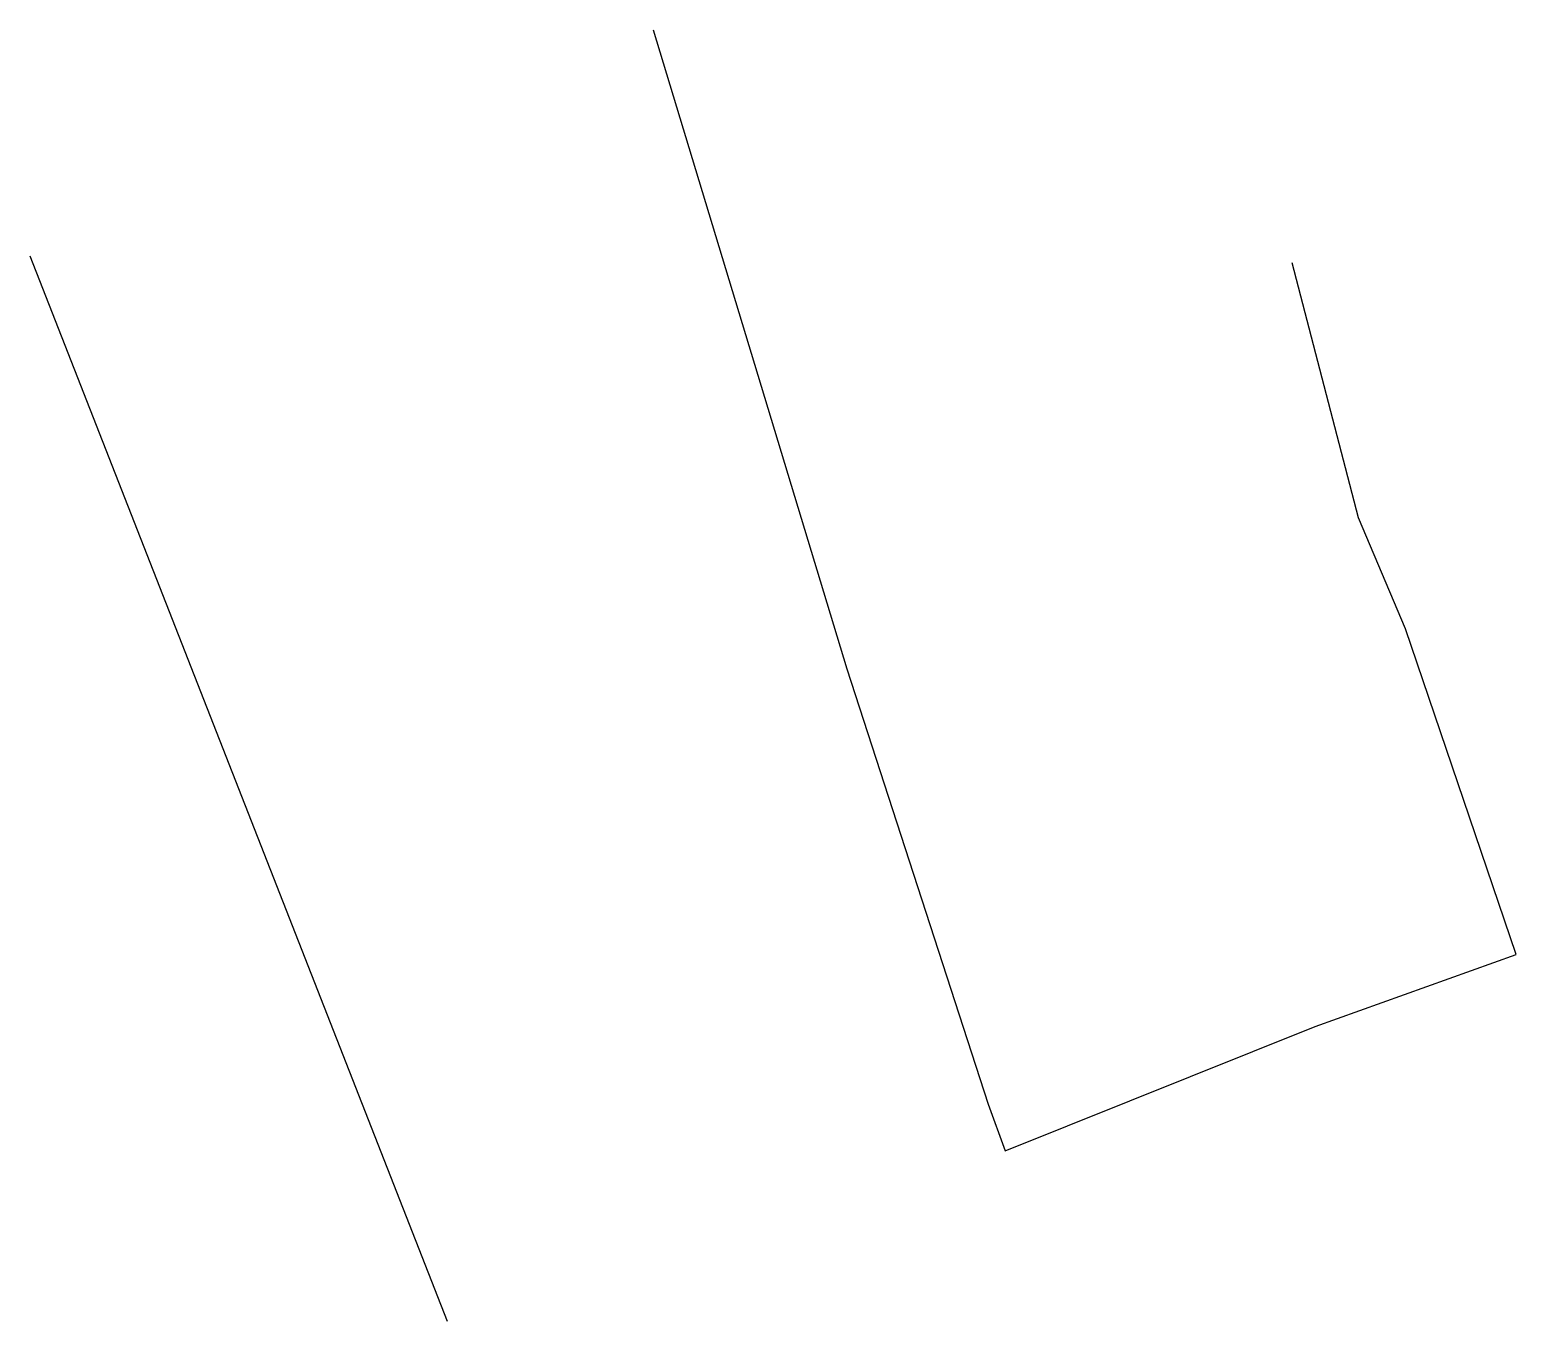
# Model space of a CAD drawing. Header units: millimetres. Extents: x 613183.6 to 613214.1, y 1317584.2 to 1317610.7.
import ezdxf

# ---------------------------------------------------------------- set-up
doc = ezdxf.new("R2010")
doc.units = ezdxf.units.MM

msp = doc.modelspace()

# ---------------------------------------------------------------- linework, layer by layer
for points in [[(613196.345, 1317610.708), (613200.32, 1317597.591), (613203.223, 1317588.661), (613203.573, 1317587.703), (613209.94, 1317590.249), (613214.065, 1317591.727), (613211.794, 1317598.414), (613210.826, 1317600.688), (613209.463, 1317605.924)], [(613183.551, 1317606.069), (613192.12, 1317584.203)]]:
    msp.add_lwpolyline(points)

doc.saveas('drawing.dxf')
